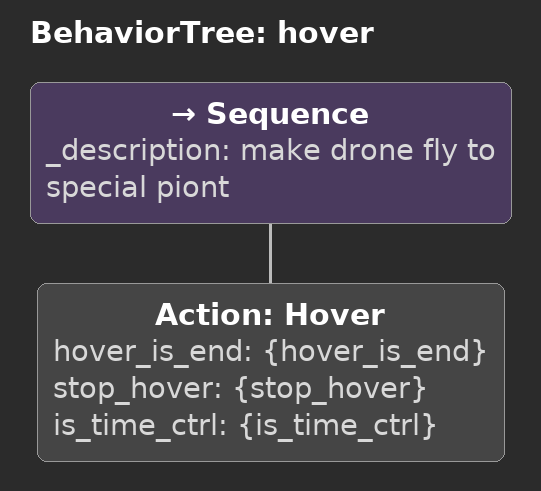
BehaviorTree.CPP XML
<?xml version="1.0" encoding="UTF-8"?>
<root BTCPP_format="4" main_tree_to_execute="hover">
  <BehaviorTree ID="hover">
    <Sequence _description="make drone fly to special piont">
        <Action ID="Hover" hover_is_end="{hover_is_end}" stop_hover="{stop_hover}" is_time_ctrl="{is_time_ctrl}"/> <!-- 进入穿框动作 -->
    </Sequence>
  </BehaviorTree>

</root>
